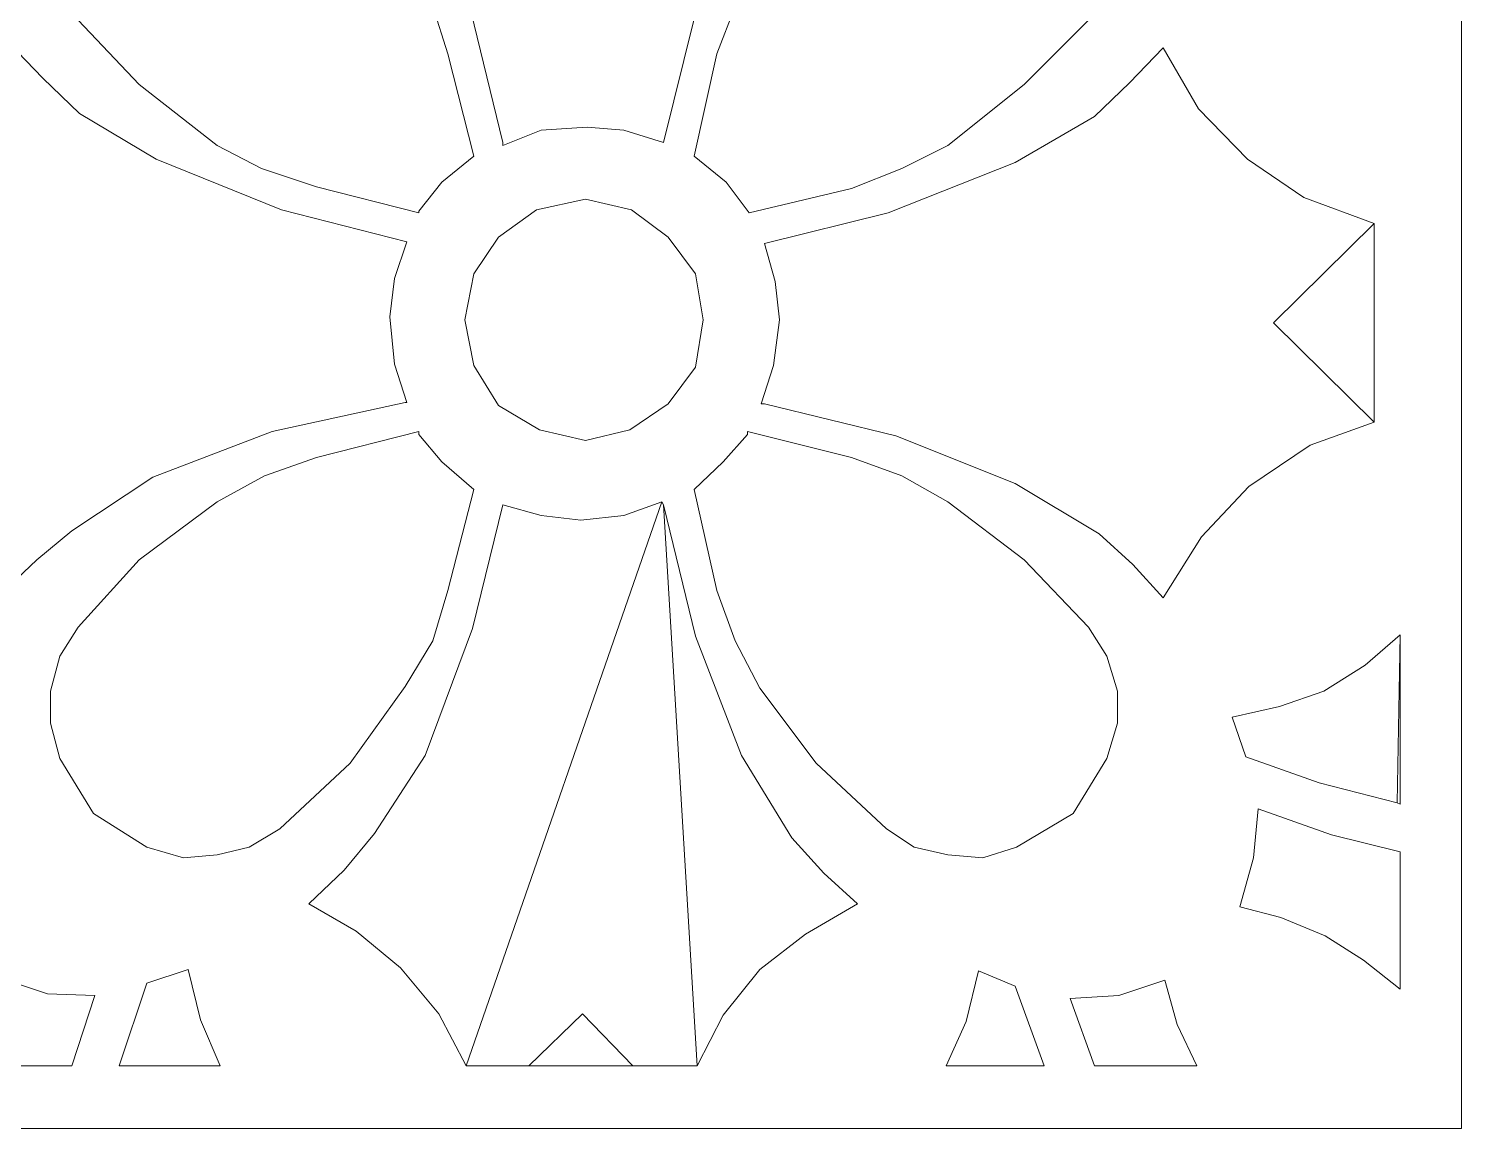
# Model space of a CAD drawing. Header units: centimetres. Extents: x -6.3 to 6.7, y -11.5 to 14.
# Drawn here: x 1.68 to 6.74, y -11.47 to -7.59 of the extents above; entities that cross this region are included whole.
import ezdxf

# ---------------------------------------------------------------- set-up
doc = ezdxf.new("R2010")
doc.units = ezdxf.units.CM
doc.header["$MEASUREMENT"] = 0
doc.layers.add('layer 1', color=7, linetype='Continuous')

msp = doc.modelspace()

# ---------------------------------------------------------------- linework, layer by layer
at = {"layer": 'layer 1', "color": 242, "lineweight": 9}
for points, knots in [([(6.73776, -11.4721), (6.73776, -11.4721), (-6.33193, -11.4721), (-6.33193, -11.4721), (-6.33193, -11.4721), (-6.33193, -11.4721), (-6.33193, 1.00916), (-6.33193, 1.00916), (-6.33193, 1.00916), (-6.33193, 1.00916), (6.73776, 1.00916), (6.73776, 1.00916), (6.73776, 1.00916), (6.73776, 1.00916), (6.73776, -11.4721), (6.73776, -11.4721)], [0, 0, 0, 0, 0.2, 0.2, 0.2, 0.2, 0.4, 0.4, 0.4, 0.4, 0.6, 0.6, 0.6, 0.6, 1, 1, 1, 1]), ([(3.28274, -5.8361), (3.28274, -5.8361), (3.19636, -6.06823), (3.19636, -6.06823), (3.19636, -6.06823), (3.19636, -6.06823), (3.0668, -6.27337), (3.0668, -6.27337), (3.0668, -6.27337), (3.0668, -6.27337), (2.88325, -6.44613), (2.88325, -6.44613), (2.88325, -6.44613), (2.88325, -6.44613), (2.66731, -6.58109), (2.66731, -6.58109), (2.66731, -6.58109), (2.66731, -6.58109), (2.78068, -6.68906), (2.78068, -6.68906), (2.78068, -6.68906), (2.78068, -6.68906), (2.89405, -6.80782), (2.89405, -6.80782), (2.89405, -6.80782), (2.89405, -6.80782), (3.0776, -7.10474), (3.0776, -7.10474), (3.0776, -7.10474), (3.0776, -7.10474), (3.23955, -7.52582), (3.23955, -7.52582), (3.23955, -7.52582), (3.23955, -7.52582), (3.35292, -7.99009), (3.35292, -7.99009), (3.35292, -7.99009), (3.35292, -7.99009), (3.35292, -8.00088), (3.35292, -8.00088), (3.35292, -8.00088), (3.35292, -8.00088), (3.48788, -7.9469), (3.48788, -7.9469), (3.48788, -7.9469), (3.48788, -7.9469), (3.64984, -7.9361), (3.64984, -7.9361), (3.64984, -7.9361), (3.64984, -7.9361), (3.7794, -7.9469), (3.7794, -7.9469), (3.7794, -7.9469), (3.7794, -7.9469), (3.91976, -7.99009), (3.91976, -7.99009), (3.91976, -7.99009), (3.91976, -7.99009), (4.02773, -7.55281), (4.02773, -7.55281), (4.02773, -7.55281), (4.02773, -7.55281), (4.19508, -7.10474), (4.19508, -7.10474), (4.19508, -7.10474), (4.19508, -7.10474), (4.36783, -6.82402), (4.36783, -6.82402), (4.36783, -6.82402), (4.36783, -6.82402), (4.4812, -6.69446), (4.4812, -6.69446), (4.4812, -6.69446), (4.4812, -6.69446), (4.60536, -6.58109), (4.60536, -6.58109), (4.60536, -6.58109), (4.60536, -6.58109), (4.38943, -6.44613), (4.38943, -6.44613), (4.38943, -6.44613), (4.38943, -6.44613), (4.21128, -6.28417), (4.21128, -6.28417), (4.21128, -6.28417), (4.21128, -6.28417), (4.07631, -6.07903), (4.07631, -6.07903), (4.07631, -6.07903), (4.07631, -6.07903), (3.98994, -5.8361), (3.98994, -5.8361), (3.98994, -5.8361), (3.98994, -5.8361), (3.28274, -5.8361), (3.28274, -5.8361), (3.28274, -5.8361), (3.28274, -5.8361), (3.63364, -6.1924), (3.63364, -6.1924), (3.63364, -6.1924), (3.63364, -6.1924), (3.98994, -5.8361), (3.98994, -5.8361), (3.98994, -5.8361), (3.98994, -5.8361), (3.28274, -5.8361), (3.28274, -5.8361)], [0, 0, 0, 0, 0.0357143, 0.0357143, 0.0357143, 0.0357143, 0.0714286, 0.0714286, 0.0714286, 0.0714286, 0.1071429, 0.1071429, 0.1071429, 0.1071429, 0.1428571, 0.1428571, 0.1428571, 0.1428571, 0.1785714, 0.1785714, 0.1785714, 0.1785714, 0.2142857, 0.2142857, 0.2142857, 0.2142857, 0.25, 0.25, 0.25, 0.25, 0.2857143, 0.2857143, 0.2857143, 0.2857143, 0.3214286, 0.3214286, 0.3214286, 0.3214286, 0.3571429, 0.3571429, 0.3571429, 0.3571429, 0.3928571, 0.3928571, 0.3928571, 0.3928571, 0.4285714, 0.4285714, 0.4285714, 0.4285714, 0.4642857, 0.4642857, 0.4642857, 0.4642857, 0.5, 0.5, 0.5, 0.5, 0.5357143, 0.5357143, 0.5357143, 0.5357143, 0.5714286, 0.5714286, 0.5714286, 0.5714286, 0.6071429, 0.6071429, 0.6071429, 0.6071429, 0.6428571, 0.6428571, 0.6428571, 0.6428571, 0.6785714, 0.6785714, 0.6785714, 0.6785714, 0.7142857, 0.7142857, 0.7142857, 0.7142857, 0.75, 0.75, 0.75, 0.75, 0.7857143, 0.7857143, 0.7857143, 0.7857143, 0.8214286, 0.8214286, 0.8214286, 0.8214286, 0.8571429, 0.8571429, 0.8571429, 0.8571429, 0.8928571, 0.8928571, 0.8928571, 0.8928571, 0.9285714, 0.9285714, 0.9285714, 0.9285714, 1, 1, 1, 1]), ([(3.056, -8.23842), (3.056, -8.23842), (2.69431, -8.14664), (2.69431, -8.14664), (2.69431, -8.14664), (2.69431, -8.14664), (2.49996, -8.08186), (2.49996, -8.08186), (2.49996, -8.08186), (2.49996, -8.08186), (2.34341, -8.00088), (2.34341, -8.00088), (2.34341, -8.00088), (2.34341, -8.00088), (2.06808, -7.78495), (2.06808, -7.78495), (2.06808, -7.78495), (2.06808, -7.78495), (1.85215, -7.55821), (1.85215, -7.55821), (1.85215, -7.55821), (1.85215, -7.55821), (1.78736, -7.45024), (1.78736, -7.45024), (1.78736, -7.45024), (1.78736, -7.45024), (1.75497, -7.32608), (1.75497, -7.32608), (1.75497, -7.32608), (1.75497, -7.32608), (1.75497, -7.21271), (1.75497, -7.21271), (1.75497, -7.21271), (1.75497, -7.21271), (1.78736, -7.08854), (1.78736, -7.08854), (1.78736, -7.08854), (1.78736, -7.08854), (1.90613, -6.8942), (1.90613, -6.8942), (1.90613, -6.8942), (1.90613, -6.8942), (2.09508, -6.77003), (2.09508, -6.77003), (2.09508, -6.77003), (2.09508, -6.77003), (2.22464, -6.74304), (2.22464, -6.74304), (2.22464, -6.74304), (2.22464, -6.74304), (2.34341, -6.74304), (2.34341, -6.74304), (2.34341, -6.74304), (2.34341, -6.74304), (2.45677, -6.77003), (2.45677, -6.77003), (2.45677, -6.77003), (2.45677, -6.77003), (2.56474, -6.83482), (2.56474, -6.83482), (2.56474, -6.83482), (2.56474, -6.83482), (2.81307, -7.07775), (2.81307, -7.07775), (2.81307, -7.07775), (2.81307, -7.07775), (3.00742, -7.33687), (3.00742, -7.33687), (3.00742, -7.33687), (3.00742, -7.33687), (3.10459, -7.50962), (3.10459, -7.50962), (3.10459, -7.50962), (3.10459, -7.50962), (3.15858, -7.67698), (3.15858, -7.67698), (3.15858, -7.67698), (3.15858, -7.67698), (3.25035, -8.03867), (3.25035, -8.03867), (3.25035, -8.03867), (3.25035, -8.03867), (3.13698, -8.13045), (3.13698, -8.13045), (3.13698, -8.13045), (3.13698, -8.13045), (3.056, -8.23302), (3.056, -8.23302), (3.056, -8.23302), (3.056, -8.23302), (3.056, -8.23842), (3.056, -8.23842)], [0, 0, 0, 0, 0.0416667, 0.0416667, 0.0416667, 0.0416667, 0.0833333, 0.0833333, 0.0833333, 0.0833333, 0.125, 0.125, 0.125, 0.125, 0.1666667, 0.1666667, 0.1666667, 0.1666667, 0.2083333, 0.2083333, 0.2083333, 0.2083333, 0.25, 0.25, 0.25, 0.25, 0.2916667, 0.2916667, 0.2916667, 0.2916667, 0.3333333, 0.3333333, 0.3333333, 0.3333333, 0.375, 0.375, 0.375, 0.375, 0.4166667, 0.4166667, 0.4166667, 0.4166667, 0.4583333, 0.4583333, 0.4583333, 0.4583333, 0.5, 0.5, 0.5, 0.5, 0.5416667, 0.5416667, 0.5416667, 0.5416667, 0.5833333, 0.5833333, 0.5833333, 0.5833333, 0.625, 0.625, 0.625, 0.625, 0.6666667, 0.6666667, 0.6666667, 0.6666667, 0.7083333, 0.7083333, 0.7083333, 0.7083333, 0.75, 0.75, 0.75, 0.75, 0.7916667, 0.7916667, 0.7916667, 0.7916667, 0.8333333, 0.8333333, 0.8333333, 0.8333333, 0.875, 0.875, 0.875, 0.875, 0.9166667, 0.9166667, 0.9166667, 0.9166667, 1, 1, 1, 1]), ([(4.22207, -8.23842), (4.22207, -8.23842), (4.58377, -8.15204), (4.58377, -8.15204), (4.58377, -8.15204), (4.58377, -8.15204), (4.76192, -8.08186), (4.76192, -8.08186), (4.76192, -8.08186), (4.76192, -8.08186), (4.92387, -8.00088), (4.92387, -8.00088), (4.92387, -8.00088), (4.92387, -8.00088), (5.1938, -7.78495), (5.1938, -7.78495), (5.1938, -7.78495), (5.1938, -7.78495), (5.42053, -7.55821), (5.42053, -7.55821), (5.42053, -7.55821), (5.42053, -7.55821), (5.48532, -7.45024), (5.48532, -7.45024), (5.48532, -7.45024), (5.48532, -7.45024), (5.5231, -7.32608), (5.5231, -7.32608), (5.5231, -7.32608), (5.5231, -7.32608), (5.5231, -7.21271), (5.5231, -7.21271), (5.5231, -7.21271), (5.5231, -7.21271), (5.48532, -7.08854), (5.48532, -7.08854), (5.48532, -7.08854), (5.48532, -7.08854), (5.36655, -6.8942), (5.36655, -6.8942), (5.36655, -6.8942), (5.36655, -6.8942), (5.16681, -6.77003), (5.16681, -6.77003), (5.16681, -6.77003), (5.16681, -6.77003), (5.04804, -6.74304), (5.04804, -6.74304), (5.04804, -6.74304), (5.04804, -6.74304), (4.92387, -6.74304), (4.92387, -6.74304), (4.92387, -6.74304), (4.92387, -6.74304), (4.80511, -6.77003), (4.80511, -6.77003), (4.80511, -6.77003), (4.80511, -6.77003), (4.70794, -6.83482), (4.70794, -6.83482), (4.70794, -6.83482), (4.70794, -6.83482), (4.45961, -7.07775), (4.45961, -7.07775), (4.45961, -7.07775), (4.45961, -7.07775), (4.25986, -7.33687), (4.25986, -7.33687), (4.25986, -7.33687), (4.25986, -7.33687), (4.17349, -7.50962), (4.17349, -7.50962), (4.17349, -7.50962), (4.17349, -7.50962), (4.10871, -7.67698), (4.10871, -7.67698), (4.10871, -7.67698), (4.10871, -7.67698), (4.02773, -8.03867), (4.02773, -8.03867), (4.02773, -8.03867), (4.02773, -8.03867), (4.1411, -8.13045), (4.1411, -8.13045), (4.1411, -8.13045), (4.1411, -8.13045), (4.22207, -8.23842), (4.22207, -8.23842)], [0, 0, 0, 0, 0.0434783, 0.0434783, 0.0434783, 0.0434783, 0.0869565, 0.0869565, 0.0869565, 0.0869565, 0.1304348, 0.1304348, 0.1304348, 0.1304348, 0.173913, 0.173913, 0.173913, 0.173913, 0.2173913, 0.2173913, 0.2173913, 0.2173913, 0.2608696, 0.2608696, 0.2608696, 0.2608696, 0.3043478, 0.3043478, 0.3043478, 0.3043478, 0.3478261, 0.3478261, 0.3478261, 0.3478261, 0.3913043, 0.3913043, 0.3913043, 0.3913043, 0.4347826, 0.4347826, 0.4347826, 0.4347826, 0.4782609, 0.4782609, 0.4782609, 0.4782609, 0.5217391, 0.5217391, 0.5217391, 0.5217391, 0.5652174, 0.5652174, 0.5652174, 0.5652174, 0.6086957, 0.6086957, 0.6086957, 0.6086957, 0.6521739, 0.6521739, 0.6521739, 0.6521739, 0.6956522, 0.6956522, 0.6956522, 0.6956522, 0.7391304, 0.7391304, 0.7391304, 0.7391304, 0.7826087, 0.7826087, 0.7826087, 0.7826087, 0.826087, 0.826087, 0.826087, 0.826087, 0.8695652, 0.8695652, 0.8695652, 0.8695652, 0.9130435, 0.9130435, 0.9130435, 0.9130435, 1, 1, 1, 1]), ([(0.85883, -8.95641), (0.85883, -8.95641), (1.08556, -9.04279), (1.08556, -9.04279), (1.08556, -9.04279), (1.08556, -9.04279), (1.2961, -9.17235), (1.2961, -9.17235), (1.2961, -9.17235), (1.2961, -9.17235), (1.45806, -9.3613), (1.45806, -9.3613), (1.45806, -9.3613), (1.45806, -9.3613), (1.58762, -9.57724), (1.58762, -9.57724), (1.58762, -9.57724), (1.58762, -9.57724), (1.70639, -9.46387), (1.70639, -9.46387), (1.70639, -9.46387), (1.70639, -9.46387), (1.83055, -9.3613), (1.83055, -9.3613), (1.83055, -9.3613), (1.83055, -9.3613), (2.11667, -9.17235), (2.11667, -9.17235), (2.11667, -9.17235), (2.11667, -9.17235), (2.53775, -9.0104), (2.53775, -9.0104), (2.53775, -9.0104), (2.53775, -9.0104), (3.00742, -8.90783), (3.00742, -8.90783), (3.00742, -8.90783), (3.00742, -8.90783), (3.01282, -8.90783), (3.01282, -8.90783), (3.01282, -8.90783), (3.01282, -8.90783), (2.96963, -8.77287), (2.96963, -8.77287), (2.96963, -8.77287), (2.96963, -8.77287), (2.95343, -8.60551), (2.95343, -8.60551), (2.95343, -8.60551), (2.95343, -8.60551), (2.96963, -8.47055), (2.96963, -8.47055), (2.96963, -8.47055), (2.96963, -8.47055), (3.01282, -8.34099), (3.01282, -8.34099), (3.01282, -8.34099), (3.01282, -8.34099), (2.57014, -8.22762), (2.57014, -8.22762), (2.57014, -8.22762), (2.57014, -8.22762), (2.12747, -8.04947), (2.12747, -8.04947), (2.12747, -8.04947), (2.12747, -8.04947), (1.85754, -7.88752), (1.85754, -7.88752), (1.85754, -7.88752), (1.85754, -7.88752), (1.72798, -7.76335), (1.72798, -7.76335), (1.72798, -7.76335), (1.72798, -7.76335), (1.60921, -7.63919), (1.60921, -7.63919), (1.60921, -7.63919), (1.60921, -7.63919), (1.47965, -7.84973), (1.47965, -7.84973), (1.47965, -7.84973), (1.47965, -7.84973), (1.3177, -8.02788), (1.3177, -8.02788), (1.3177, -8.02788), (1.3177, -8.02788), (1.10716, -8.16284), (1.10716, -8.16284), (1.10716, -8.16284), (1.10716, -8.16284), (0.86423, -8.24382), (0.86423, -8.24382), (0.86423, -8.24382), (0.86423, -8.24382), (0.85883, -8.95641), (0.85883, -8.95641), (0.85883, -8.95641), (0.85883, -8.95641), (1.20433, -8.60011), (1.20433, -8.60011), (1.20433, -8.60011), (1.20433, -8.60011), (0.86423, -8.24382), (0.86423, -8.24382), (0.86423, -8.24382), (0.86423, -8.24382), (0.85883, -8.95641), (0.85883, -8.95641)], [0, 0, 0, 0, 0.0357143, 0.0357143, 0.0357143, 0.0357143, 0.0714286, 0.0714286, 0.0714286, 0.0714286, 0.1071429, 0.1071429, 0.1071429, 0.1071429, 0.1428571, 0.1428571, 0.1428571, 0.1428571, 0.1785714, 0.1785714, 0.1785714, 0.1785714, 0.2142857, 0.2142857, 0.2142857, 0.2142857, 0.25, 0.25, 0.25, 0.25, 0.2857143, 0.2857143, 0.2857143, 0.2857143, 0.3214286, 0.3214286, 0.3214286, 0.3214286, 0.3571429, 0.3571429, 0.3571429, 0.3571429, 0.3928571, 0.3928571, 0.3928571, 0.3928571, 0.4285714, 0.4285714, 0.4285714, 0.4285714, 0.4642857, 0.4642857, 0.4642857, 0.4642857, 0.5, 0.5, 0.5, 0.5, 0.5357143, 0.5357143, 0.5357143, 0.5357143, 0.5714286, 0.5714286, 0.5714286, 0.5714286, 0.6071429, 0.6071429, 0.6071429, 0.6071429, 0.6428571, 0.6428571, 0.6428571, 0.6428571, 0.6785714, 0.6785714, 0.6785714, 0.6785714, 0.7142857, 0.7142857, 0.7142857, 0.7142857, 0.75, 0.75, 0.75, 0.75, 0.7857143, 0.7857143, 0.7857143, 0.7857143, 0.8214286, 0.8214286, 0.8214286, 0.8214286, 0.8571429, 0.8571429, 0.8571429, 0.8571429, 0.8928571, 0.8928571, 0.8928571, 0.8928571, 0.9285714, 0.9285714, 0.9285714, 0.9285714, 1, 1, 1, 1]), ([(6.43005, -8.97801), (6.43005, -8.97801), (6.20331, -9.05898), (6.20331, -9.05898), (6.20331, -9.05898), (6.20331, -9.05898), (5.98737, -9.20474), (5.98737, -9.20474), (5.98737, -9.20474), (5.98737, -9.20474), (5.82002, -9.38289), (5.82002, -9.38289), (5.82002, -9.38289), (5.82002, -9.38289), (5.68506, -9.59883), (5.68506, -9.59883), (5.68506, -9.59883), (5.68506, -9.59883), (5.57709, -9.48007), (5.57709, -9.48007), (5.57709, -9.48007), (5.57709, -9.48007), (5.45832, -9.3721), (5.45832, -9.3721), (5.45832, -9.3721), (5.45832, -9.3721), (5.16141, -9.19395), (5.16141, -9.19395), (5.16141, -9.19395), (5.16141, -9.19395), (4.74033, -9.02659), (4.74033, -9.02659), (4.74033, -9.02659), (4.74033, -9.02659), (4.27606, -8.91323), (4.27606, -8.91323), (4.27606, -8.91323), (4.27606, -8.91323), (4.26526, -8.91323), (4.26526, -8.91323), (4.26526, -8.91323), (4.26526, -8.91323), (4.30845, -8.77826), (4.30845, -8.77826), (4.30845, -8.77826), (4.30845, -8.77826), (4.33004, -8.61631), (4.33004, -8.61631), (4.33004, -8.61631), (4.33004, -8.61631), (4.31385, -8.48135), (4.31385, -8.48135), (4.31385, -8.48135), (4.31385, -8.48135), (4.27606, -8.34639), (4.27606, -8.34639), (4.27606, -8.34639), (4.27606, -8.34639), (4.71333, -8.23842), (4.71333, -8.23842), (4.71333, -8.23842), (4.71333, -8.23842), (5.16141, -8.06027), (5.16141, -8.06027), (5.16141, -8.06027), (5.16141, -8.06027), (5.44213, -7.89831), (5.44213, -7.89831), (5.44213, -7.89831), (5.44213, -7.89831), (5.56629, -7.77955), (5.56629, -7.77955), (5.56629, -7.77955), (5.56629, -7.77955), (5.68506, -7.65538), (5.68506, -7.65538), (5.68506, -7.65538), (5.68506, -7.65538), (5.80922, -7.87132), (5.80922, -7.87132), (5.80922, -7.87132), (5.80922, -7.87132), (5.98197, -8.04947), (5.98197, -8.04947), (5.98197, -8.04947), (5.98197, -8.04947), (6.18172, -8.18443), (6.18172, -8.18443), (6.18172, -8.18443), (6.18172, -8.18443), (6.43005, -8.27621), (6.43005, -8.27621), (6.43005, -8.27621), (6.43005, -8.27621), (6.43005, -8.97801), (6.43005, -8.97801), (6.43005, -8.97801), (6.43005, -8.97801), (6.07375, -8.62711), (6.07375, -8.62711), (6.07375, -8.62711), (6.07375, -8.62711), (6.43005, -8.27621), (6.43005, -8.27621), (6.43005, -8.27621), (6.43005, -8.27621), (6.43005, -8.97801), (6.43005, -8.97801)], [0, 0, 0, 0, 0.0357143, 0.0357143, 0.0357143, 0.0357143, 0.0714286, 0.0714286, 0.0714286, 0.0714286, 0.1071429, 0.1071429, 0.1071429, 0.1071429, 0.1428571, 0.1428571, 0.1428571, 0.1428571, 0.1785714, 0.1785714, 0.1785714, 0.1785714, 0.2142857, 0.2142857, 0.2142857, 0.2142857, 0.25, 0.25, 0.25, 0.25, 0.2857143, 0.2857143, 0.2857143, 0.2857143, 0.3214286, 0.3214286, 0.3214286, 0.3214286, 0.3571429, 0.3571429, 0.3571429, 0.3571429, 0.3928571, 0.3928571, 0.3928571, 0.3928571, 0.4285714, 0.4285714, 0.4285714, 0.4285714, 0.4642857, 0.4642857, 0.4642857, 0.4642857, 0.5, 0.5, 0.5, 0.5, 0.5357143, 0.5357143, 0.5357143, 0.5357143, 0.5714286, 0.5714286, 0.5714286, 0.5714286, 0.6071429, 0.6071429, 0.6071429, 0.6071429, 0.6428571, 0.6428571, 0.6428571, 0.6428571, 0.6785714, 0.6785714, 0.6785714, 0.6785714, 0.7142857, 0.7142857, 0.7142857, 0.7142857, 0.75, 0.75, 0.75, 0.75, 0.7857143, 0.7857143, 0.7857143, 0.7857143, 0.8214286, 0.8214286, 0.8214286, 0.8214286, 0.8571429, 0.8571429, 0.8571429, 0.8571429, 0.8928571, 0.8928571, 0.8928571, 0.8928571, 0.9285714, 0.9285714, 0.9285714, 0.9285714, 1, 1, 1, 1]), ([(3.64444, -8.18983), (3.64444, -8.18983), (3.80639, -8.22762), (3.80639, -8.22762), (3.80639, -8.22762), (3.80639, -8.22762), (3.93595, -8.32479), (3.93595, -8.32479), (3.93595, -8.32479), (3.93595, -8.32479), (4.03313, -8.45436), (4.03313, -8.45436), (4.03313, -8.45436), (4.03313, -8.45436), (4.06012, -8.61631), (4.06012, -8.61631), (4.06012, -8.61631), (4.06012, -8.61631), (4.03313, -8.78366), (4.03313, -8.78366), (4.03313, -8.78366), (4.03313, -8.78366), (3.93595, -8.91323), (3.93595, -8.91323), (3.93595, -8.91323), (3.93595, -8.91323), (3.80099, -9.005), (3.80099, -9.005), (3.80099, -9.005), (3.80099, -9.005), (3.64444, -9.04279), (3.64444, -9.04279), (3.64444, -9.04279), (3.64444, -9.04279), (3.48248, -9.005), (3.48248, -9.005), (3.48248, -9.005), (3.48248, -9.005), (3.33672, -8.91862), (3.33672, -8.91862), (3.33672, -8.91862), (3.33672, -8.91862), (3.25035, -8.77826), (3.25035, -8.77826), (3.25035, -8.77826), (3.25035, -8.77826), (3.21796, -8.61631), (3.21796, -8.61631), (3.21796, -8.61631), (3.21796, -8.61631), (3.25035, -8.45436), (3.25035, -8.45436), (3.25035, -8.45436), (3.25035, -8.45436), (3.33672, -8.32479), (3.33672, -8.32479), (3.33672, -8.32479), (3.33672, -8.32479), (3.47169, -8.22762), (3.47169, -8.22762), (3.47169, -8.22762), (3.47169, -8.22762), (3.64444, -8.18983), (3.64444, -8.18983)], [0, 0, 0, 0, 0.0588235, 0.0588235, 0.0588235, 0.0588235, 0.1176471, 0.1176471, 0.1176471, 0.1176471, 0.1764706, 0.1764706, 0.1764706, 0.1764706, 0.2352941, 0.2352941, 0.2352941, 0.2352941, 0.2941176, 0.2941176, 0.2941176, 0.2941176, 0.3529412, 0.3529412, 0.3529412, 0.3529412, 0.4117647, 0.4117647, 0.4117647, 0.4117647, 0.4705882, 0.4705882, 0.4705882, 0.4705882, 0.5294118, 0.5294118, 0.5294118, 0.5294118, 0.5882353, 0.5882353, 0.5882353, 0.5882353, 0.6470588, 0.6470588, 0.6470588, 0.6470588, 0.7058824, 0.7058824, 0.7058824, 0.7058824, 0.7647059, 0.7647059, 0.7647059, 0.7647059, 0.8235294, 0.8235294, 0.8235294, 0.8235294, 0.8823529, 0.8823529, 0.8823529, 0.8823529, 1, 1, 1, 1]), ([(3.056, -9.0104), (3.056, -9.0104), (2.69431, -9.10217), (2.69431, -9.10217), (2.69431, -9.10217), (2.69431, -9.10217), (2.51076, -9.16695), (2.51076, -9.16695), (2.51076, -9.16695), (2.51076, -9.16695), (2.34341, -9.25873), (2.34341, -9.25873), (2.34341, -9.25873), (2.34341, -9.25873), (2.06808, -9.46387), (2.06808, -9.46387), (2.06808, -9.46387), (2.06808, -9.46387), (1.85215, -9.7014), (1.85215, -9.7014), (1.85215, -9.7014), (1.85215, -9.7014), (1.78736, -9.80397), (1.78736, -9.80397), (1.78736, -9.80397), (1.78736, -9.80397), (1.75497, -9.92814), (1.75497, -9.92814), (1.75497, -9.92814), (1.75497, -9.92814), (1.75497, -10.04151), (1.75497, -10.04151), (1.75497, -10.04151), (1.75497, -10.04151), (1.78736, -10.16567), (1.78736, -10.16567), (1.78736, -10.16567), (1.78736, -10.16567), (1.90613, -10.36002), (1.90613, -10.36002), (1.90613, -10.36002), (1.90613, -10.36002), (2.09508, -10.47878), (2.09508, -10.47878), (2.09508, -10.47878), (2.09508, -10.47878), (2.22464, -10.51657), (2.22464, -10.51657), (2.22464, -10.51657), (2.22464, -10.51657), (2.34341, -10.50577), (2.34341, -10.50577), (2.34341, -10.50577), (2.34341, -10.50577), (2.45677, -10.47878), (2.45677, -10.47878), (2.45677, -10.47878), (2.45677, -10.47878), (2.56474, -10.414), (2.56474, -10.414), (2.56474, -10.414), (2.56474, -10.414), (2.81307, -10.18187), (2.81307, -10.18187), (2.81307, -10.18187), (2.81307, -10.18187), (3.00742, -9.91194), (3.00742, -9.91194), (3.00742, -9.91194), (3.00742, -9.91194), (3.10459, -9.74999), (3.10459, -9.74999), (3.10459, -9.74999), (3.10459, -9.74999), (3.15858, -9.57184), (3.15858, -9.57184), (3.15858, -9.57184), (3.15858, -9.57184), (3.25035, -9.21554), (3.25035, -9.21554), (3.25035, -9.21554), (3.25035, -9.21554), (3.13698, -9.11837), (3.13698, -9.11837), (3.13698, -9.11837), (3.13698, -9.11837), (3.056, -9.0212), (3.056, -9.0212), (3.056, -9.0212), (3.056, -9.0212), (3.056, -9.0104), (3.056, -9.0104)], [0, 0, 0, 0, 0.0416667, 0.0416667, 0.0416667, 0.0416667, 0.0833333, 0.0833333, 0.0833333, 0.0833333, 0.125, 0.125, 0.125, 0.125, 0.1666667, 0.1666667, 0.1666667, 0.1666667, 0.2083333, 0.2083333, 0.2083333, 0.2083333, 0.25, 0.25, 0.25, 0.25, 0.2916667, 0.2916667, 0.2916667, 0.2916667, 0.3333333, 0.3333333, 0.3333333, 0.3333333, 0.375, 0.375, 0.375, 0.375, 0.4166667, 0.4166667, 0.4166667, 0.4166667, 0.4583333, 0.4583333, 0.4583333, 0.4583333, 0.5, 0.5, 0.5, 0.5, 0.5416667, 0.5416667, 0.5416667, 0.5416667, 0.5833333, 0.5833333, 0.5833333, 0.5833333, 0.625, 0.625, 0.625, 0.625, 0.6666667, 0.6666667, 0.6666667, 0.6666667, 0.7083333, 0.7083333, 0.7083333, 0.7083333, 0.75, 0.75, 0.75, 0.75, 0.7916667, 0.7916667, 0.7916667, 0.7916667, 0.8333333, 0.8333333, 0.8333333, 0.8333333, 0.875, 0.875, 0.875, 0.875, 0.9166667, 0.9166667, 0.9166667, 0.9166667, 1, 1, 1, 1]), ([(4.21667, -9.0104), (4.21667, -9.0104), (4.58377, -9.10217), (4.58377, -9.10217), (4.58377, -9.10217), (4.58377, -9.10217), (4.76192, -9.16695), (4.76192, -9.16695), (4.76192, -9.16695), (4.76192, -9.16695), (4.92387, -9.25873), (4.92387, -9.25873), (4.92387, -9.25873), (4.92387, -9.25873), (5.1938, -9.46387), (5.1938, -9.46387), (5.1938, -9.46387), (5.1938, -9.46387), (5.42053, -9.7014), (5.42053, -9.7014), (5.42053, -9.7014), (5.42053, -9.7014), (5.48532, -9.80397), (5.48532, -9.80397), (5.48532, -9.80397), (5.48532, -9.80397), (5.5231, -9.92814), (5.5231, -9.92814), (5.5231, -9.92814), (5.5231, -9.92814), (5.5231, -10.04151), (5.5231, -10.04151), (5.5231, -10.04151), (5.5231, -10.04151), (5.48532, -10.16567), (5.48532, -10.16567), (5.48532, -10.16567), (5.48532, -10.16567), (5.36655, -10.36002), (5.36655, -10.36002), (5.36655, -10.36002), (5.36655, -10.36002), (5.16681, -10.47878), (5.16681, -10.47878), (5.16681, -10.47878), (5.16681, -10.47878), (5.04804, -10.51657), (5.04804, -10.51657), (5.04804, -10.51657), (5.04804, -10.51657), (4.92387, -10.50577), (4.92387, -10.50577), (4.92387, -10.50577), (4.92387, -10.50577), (4.80511, -10.47878), (4.80511, -10.47878), (4.80511, -10.47878), (4.80511, -10.47878), (4.70794, -10.414), (4.70794, -10.414), (4.70794, -10.414), (4.70794, -10.414), (4.45961, -10.18187), (4.45961, -10.18187), (4.45961, -10.18187), (4.45961, -10.18187), (4.25986, -9.91734), (4.25986, -9.91734), (4.25986, -9.91734), (4.25986, -9.91734), (4.17349, -9.74999), (4.17349, -9.74999), (4.17349, -9.74999), (4.17349, -9.74999), (4.10871, -9.57184), (4.10871, -9.57184), (4.10871, -9.57184), (4.10871, -9.57184), (4.02773, -9.21554), (4.02773, -9.21554), (4.02773, -9.21554), (4.02773, -9.21554), (4.1303, -9.11837), (4.1303, -9.11837), (4.1303, -9.11837), (4.1303, -9.11837), (4.21667, -9.0212), (4.21667, -9.0212), (4.21667, -9.0212), (4.21667, -9.0212), (4.21667, -9.0104), (4.21667, -9.0104)], [0, 0, 0, 0, 0.0416667, 0.0416667, 0.0416667, 0.0416667, 0.0833333, 0.0833333, 0.0833333, 0.0833333, 0.125, 0.125, 0.125, 0.125, 0.1666667, 0.1666667, 0.1666667, 0.1666667, 0.2083333, 0.2083333, 0.2083333, 0.2083333, 0.25, 0.25, 0.25, 0.25, 0.2916667, 0.2916667, 0.2916667, 0.2916667, 0.3333333, 0.3333333, 0.3333333, 0.3333333, 0.375, 0.375, 0.375, 0.375, 0.4166667, 0.4166667, 0.4166667, 0.4166667, 0.4583333, 0.4583333, 0.4583333, 0.4583333, 0.5, 0.5, 0.5, 0.5, 0.5416667, 0.5416667, 0.5416667, 0.5416667, 0.5833333, 0.5833333, 0.5833333, 0.5833333, 0.625, 0.625, 0.625, 0.625, 0.6666667, 0.6666667, 0.6666667, 0.6666667, 0.7083333, 0.7083333, 0.7083333, 0.7083333, 0.75, 0.75, 0.75, 0.75, 0.7916667, 0.7916667, 0.7916667, 0.7916667, 0.8333333, 0.8333333, 0.8333333, 0.8333333, 0.875, 0.875, 0.875, 0.875, 0.9166667, 0.9166667, 0.9166667, 0.9166667, 1, 1, 1, 1]), ([(3.22336, -11.25076), (3.22336, -11.25076), (3.12618, -11.06722), (3.12618, -11.06722), (3.12618, -11.06722), (3.12618, -11.06722), (2.99122, -10.90526), (2.99122, -10.90526), (2.99122, -10.90526), (2.99122, -10.90526), (2.83467, -10.7757), (2.83467, -10.7757), (2.83467, -10.7757), (2.83467, -10.7757), (2.66731, -10.67853), (2.66731, -10.67853), (2.66731, -10.67853), (2.66731, -10.67853), (2.79148, -10.55976), (2.79148, -10.55976), (2.79148, -10.55976), (2.79148, -10.55976), (2.89945, -10.4302), (2.89945, -10.4302), (2.89945, -10.4302), (2.89945, -10.4302), (3.0776, -10.15487), (3.0776, -10.15487), (3.0776, -10.15487), (3.0776, -10.15487), (3.24495, -9.7068), (3.24495, -9.7068), (3.24495, -9.7068), (3.24495, -9.7068), (3.35292, -9.26952), (3.35292, -9.26952), (3.35292, -9.26952), (3.35292, -9.26952), (3.48788, -9.30731), (3.48788, -9.30731), (3.48788, -9.30731), (3.48788, -9.30731), (3.62824, -9.32351), (3.62824, -9.32351), (3.62824, -9.32351), (3.62824, -9.32351), (3.7794, -9.30731), (3.7794, -9.30731), (3.7794, -9.30731), (3.7794, -9.30731), (3.91436, -9.25873), (3.91436, -9.25873), (3.91436, -9.25873), (3.91436, -9.25873), (3.22336, -11.25076), (3.22336, -11.25076)], [0, 0, 0, 0, 0.0666667, 0.0666667, 0.0666667, 0.0666667, 0.1333333, 0.1333333, 0.1333333, 0.1333333, 0.2, 0.2, 0.2, 0.2, 0.2666667, 0.2666667, 0.2666667, 0.2666667, 0.3333333, 0.3333333, 0.3333333, 0.3333333, 0.4, 0.4, 0.4, 0.4, 0.4666667, 0.4666667, 0.4666667, 0.4666667, 0.5333333, 0.5333333, 0.5333333, 0.5333333, 0.6, 0.6, 0.6, 0.6, 0.6666667, 0.6666667, 0.6666667, 0.6666667, 0.7333333, 0.7333333, 0.7333333, 0.7333333, 0.8, 0.8, 0.8, 0.8, 0.8666667, 0.8666667, 0.8666667, 0.8666667, 1, 1, 1, 1]), ([(3.91436, -9.25873), (3.91436, -9.25873), (3.91976, -9.26952), (3.91976, -9.26952), (3.91976, -9.26952), (3.91976, -9.26952), (3.91436, -9.25873), (3.91436, -9.25873)], [0, 0, 0, 0, 0.3333333, 0.3333333, 0.3333333, 0.3333333, 1, 1, 1, 1]), ([(3.91976, -9.26952), (3.91976, -9.26952), (4.03313, -9.73379), (4.03313, -9.73379), (4.03313, -9.73379), (4.03313, -9.73379), (4.19508, -10.15487), (4.19508, -10.15487), (4.19508, -10.15487), (4.19508, -10.15487), (4.37323, -10.44639), (4.37323, -10.44639), (4.37323, -10.44639), (4.37323, -10.44639), (4.4866, -10.57056), (4.4866, -10.57056), (4.4866, -10.57056), (4.4866, -10.57056), (4.60536, -10.67853), (4.60536, -10.67853), (4.60536, -10.67853), (4.60536, -10.67853), (4.42182, -10.78649), (4.42182, -10.78649), (4.42182, -10.78649), (4.42182, -10.78649), (4.25986, -10.91066), (4.25986, -10.91066), (4.25986, -10.91066), (4.25986, -10.91066), (4.1303, -11.07261), (4.1303, -11.07261), (4.1303, -11.07261), (4.1303, -11.07261), (4.03853, -11.25076), (4.03853, -11.25076), (4.03853, -11.25076), (4.03853, -11.25076), (3.91976, -9.26952), (3.91976, -9.26952)], [0, 0, 0, 0, 0.0909091, 0.0909091, 0.0909091, 0.0909091, 0.1818182, 0.1818182, 0.1818182, 0.1818182, 0.2727273, 0.2727273, 0.2727273, 0.2727273, 0.3636364, 0.3636364, 0.3636364, 0.3636364, 0.4545455, 0.4545455, 0.4545455, 0.4545455, 0.5454545, 0.5454545, 0.5454545, 0.5454545, 0.6363636, 0.6363636, 0.6363636, 0.6363636, 0.7272727, 0.7272727, 0.7272727, 0.7272727, 0.8181818, 0.8181818, 0.8181818, 0.8181818, 1, 1, 1, 1]), ([(6.51102, -10.32223), (6.51102, -10.32223), (6.2357, -10.25205), (6.2357, -10.25205), (6.2357, -10.25205), (6.2357, -10.25205), (5.97658, -10.16027), (5.97658, -10.16027), (5.97658, -10.16027), (5.97658, -10.16027), (5.92799, -10.01991), (5.92799, -10.01991), (5.92799, -10.01991), (5.92799, -10.01991), (6.09534, -9.98212), (6.09534, -9.98212), (6.09534, -9.98212), (6.09534, -9.98212), (6.2519, -9.92814), (6.2519, -9.92814), (6.2519, -9.92814), (6.2519, -9.92814), (6.39766, -9.83636), (6.39766, -9.83636), (6.39766, -9.83636), (6.39766, -9.83636), (6.52182, -9.72839), (6.52182, -9.72839), (6.52182, -9.72839), (6.52182, -9.72839), (6.51102, -10.32223), (6.51102, -10.32223)], [0, 0, 0, 0, 0.1111111, 0.1111111, 0.1111111, 0.1111111, 0.2222222, 0.2222222, 0.2222222, 0.2222222, 0.3333333, 0.3333333, 0.3333333, 0.3333333, 0.4444444, 0.4444444, 0.4444444, 0.4444444, 0.5555556, 0.5555556, 0.5555556, 0.5555556, 0.6666667, 0.6666667, 0.6666667, 0.6666667, 0.7777778, 0.7777778, 0.7777778, 0.7777778, 1, 1, 1, 1]), ([(6.52182, -9.72839), (6.52182, -9.72839), (6.52182, -9.72839), (6.52182, -9.72839), (6.52182, -9.72839), (6.52182, -9.72839), (6.52182, -9.72839), (6.52182, -9.72839), (6.52182, -9.72839), (6.52182, -9.72839), (6.52182, -10.32762), (6.52182, -10.32762), (6.52182, -10.32762), (6.52182, -10.32762), (6.52182, -9.72839), (6.52182, -9.72839)], [0, 0, 0, 0, 0.2, 0.2, 0.2, 0.2, 0.4, 0.4, 0.4, 0.4, 0.6, 0.6, 0.6, 0.6, 1, 1, 1, 1]), ([(6.52182, -10.32762), (6.52182, -10.32762), (6.51102, -10.32223), (6.51102, -10.32223), (6.51102, -10.32223), (6.51102, -10.32223), (6.52182, -10.32762), (6.52182, -10.32762)], [0, 0, 0, 0, 0.3333333, 0.3333333, 0.3333333, 0.3333333, 1, 1, 1, 1]), ([(6.52182, -10.98084), (6.52182, -10.98084), (6.39226, -10.87827), (6.39226, -10.87827), (6.39226, -10.87827), (6.39226, -10.87827), (6.2573, -10.79189), (6.2573, -10.79189), (6.2573, -10.79189), (6.2573, -10.79189), (6.10074, -10.72711), (6.10074, -10.72711), (6.10074, -10.72711), (6.10074, -10.72711), (5.95498, -10.68932), (5.95498, -10.68932), (5.95498, -10.68932), (5.95498, -10.68932), (6.00357, -10.51657), (6.00357, -10.51657), (6.00357, -10.51657), (6.00357, -10.51657), (6.01976, -10.34382), (6.01976, -10.34382), (6.01976, -10.34382), (6.01976, -10.34382), (6.27889, -10.43559), (6.27889, -10.43559), (6.27889, -10.43559), (6.27889, -10.43559), (6.52182, -10.49498), (6.52182, -10.49498), (6.52182, -10.49498), (6.52182, -10.49498), (6.52182, -10.98084), (6.52182, -10.98084)], [0, 0, 0, 0, 0.1, 0.1, 0.1, 0.1, 0.2, 0.2, 0.2, 0.2, 0.3, 0.3, 0.3, 0.3, 0.4, 0.4, 0.4, 0.4, 0.5, 0.5, 0.5, 0.5, 0.6, 0.6, 0.6, 0.6, 0.7, 0.7, 0.7, 0.7, 0.8, 0.8, 0.8, 0.8, 1, 1, 1, 1]), ([(1.9979, -11.25076), (1.9979, -11.25076), (2.09508, -10.95925), (2.09508, -10.95925), (2.09508, -10.95925), (2.09508, -10.95925), (2.24084, -10.91066), (2.24084, -10.91066), (2.24084, -10.91066), (2.24084, -10.91066), (2.28402, -11.08881), (2.28402, -11.08881), (2.28402, -11.08881), (2.28402, -11.08881), (2.3542, -11.25076), (2.3542, -11.25076), (2.3542, -11.25076), (2.3542, -11.25076), (1.9979, -11.25076), (1.9979, -11.25076)], [0, 0, 0, 0, 0.1666667, 0.1666667, 0.1666667, 0.1666667, 0.3333333, 0.3333333, 0.3333333, 0.3333333, 0.5, 0.5, 0.5, 0.5, 0.6666667, 0.6666667, 0.6666667, 0.6666667, 1, 1, 1, 1]), ([(5.26398, -11.25076), (5.26398, -11.25076), (5.16141, -10.97004), (5.16141, -10.97004), (5.16141, -10.97004), (5.16141, -10.97004), (5.03184, -10.91606), (5.03184, -10.91606), (5.03184, -10.91606), (5.03184, -10.91606), (4.98866, -11.09421), (4.98866, -11.09421), (4.98866, -11.09421), (4.98866, -11.09421), (4.91848, -11.25076), (4.91848, -11.25076), (4.91848, -11.25076), (4.91848, -11.25076), (5.26398, -11.25076), (5.26398, -11.25076)], [0, 0, 0, 0, 0.1666667, 0.1666667, 0.1666667, 0.1666667, 0.3333333, 0.3333333, 0.3333333, 0.3333333, 0.5, 0.5, 0.5, 0.5, 0.6666667, 0.6666667, 0.6666667, 0.6666667, 1, 1, 1, 1]), ([(1.83055, -11.25076), (1.83055, -11.25076), (1.91153, -11.00243), (1.91153, -11.00243), (1.91153, -11.00243), (1.91153, -11.00243), (1.74418, -10.99703), (1.74418, -10.99703), (1.74418, -10.99703), (1.74418, -10.99703), (1.56603, -10.93765), (1.56603, -10.93765), (1.56603, -10.93765), (1.56603, -10.93765), (1.52284, -11.1104), (1.52284, -11.1104), (1.52284, -11.1104), (1.52284, -11.1104), (1.45806, -11.25076), (1.45806, -11.25076), (1.45806, -11.25076), (1.45806, -11.25076), (1.83055, -11.25076), (1.83055, -11.25076)], [0, 0, 0, 0, 0.1428571, 0.1428571, 0.1428571, 0.1428571, 0.2857143, 0.2857143, 0.2857143, 0.2857143, 0.4285714, 0.4285714, 0.4285714, 0.4285714, 0.5714286, 0.5714286, 0.5714286, 0.5714286, 0.7142857, 0.7142857, 0.7142857, 0.7142857, 1, 1, 1, 1]), ([(5.80382, -11.25076), (5.80382, -11.25076), (5.73364, -11.105), (5.73364, -11.105), (5.73364, -11.105), (5.73364, -11.105), (5.69046, -10.94845), (5.69046, -10.94845), (5.69046, -10.94845), (5.69046, -10.94845), (5.5285, -11.00243), (5.5285, -11.00243), (5.5285, -11.00243), (5.5285, -11.00243), (5.35575, -11.01323), (5.35575, -11.01323), (5.35575, -11.01323), (5.35575, -11.01323), (5.44213, -11.25076), (5.44213, -11.25076), (5.44213, -11.25076), (5.44213, -11.25076), (5.80382, -11.25076), (5.80382, -11.25076)], [0, 0, 0, 0, 0.1428571, 0.1428571, 0.1428571, 0.1428571, 0.2857143, 0.2857143, 0.2857143, 0.2857143, 0.4285714, 0.4285714, 0.4285714, 0.4285714, 0.5714286, 0.5714286, 0.5714286, 0.5714286, 0.7142857, 0.7142857, 0.7142857, 0.7142857, 1, 1, 1, 1]), ([(3.81179, -11.25076), (3.81179, -11.25076), (3.63364, -11.06722), (3.63364, -11.06722), (3.63364, -11.06722), (3.63364, -11.06722), (3.44469, -11.25076), (3.44469, -11.25076), (3.44469, -11.25076), (3.44469, -11.25076), (3.22336, -11.25076), (3.22336, -11.25076), (3.22336, -11.25076), (3.22336, -11.25076), (3.81179, -11.25076), (3.81179, -11.25076)], [0, 0, 0, 0, 0.2, 0.2, 0.2, 0.2, 0.4, 0.4, 0.4, 0.4, 0.6, 0.6, 0.6, 0.6, 1, 1, 1, 1]), ([(4.03853, -11.25076), (4.03853, -11.25076), (3.81179, -11.25076), (3.81179, -11.25076), (3.81179, -11.25076), (3.81179, -11.25076), (4.03853, -11.25076), (4.03853, -11.25076)], [0, 0, 0, 0, 0.3333333, 0.3333333, 0.3333333, 0.3333333, 1, 1, 1, 1]), ([(5.44213, -11.25076), (5.44213, -11.25076), (5.80382, -11.25076), (5.80382, -11.25076), (5.80382, -11.25076), (5.80382, -11.25076), (5.44213, -11.25076), (5.44213, -11.25076)], [0, 0, 0, 0, 0.3333333, 0.3333333, 0.3333333, 0.3333333, 1, 1, 1, 1])]:
    msp.add_open_spline(points, degree=3, knots=knots, dxfattribs=at)

doc.saveas('drawing.dxf')
